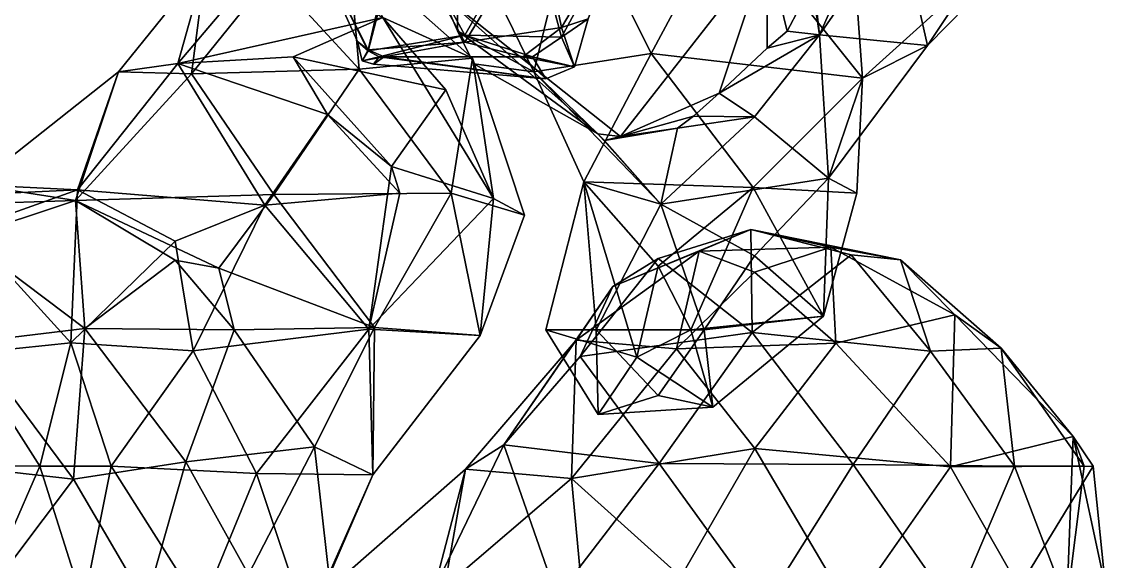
# Model space of a CAD drawing. Extents: x 290034 to 295698, y 4553723 to 4561693.
# Drawn here: x 294322.7 to 294464.1, y 4558912.3 to 4558982.8 of the extents above; entities that cross this region are included whole.
import ezdxf

# ---------------------------------------------------------------- set-up
doc = ezdxf.new("R2010")
doc.units = 0
doc.layers.add('Au_ppm_Pref_-_0_2', color=7, linetype='CONTINUOUS')

msp = doc.modelspace()

# ---------------------------------------------------------------- linework, layer by layer
at = {"layer": 'Au_ppm_Pref_-_0_2'}
for points in [[(294389.54, 4558976.22, 1924.01), (294395, 4558998.54, 1920.12), (294379.6, 4558996.65, 1924.19)], [(294404.85, 4558978.62, 1917.75), (294395, 4558998.54, 1920.12), (294389.54, 4558976.22, 1924.01)], [(294414.88, 4558997.36, 1917.39), (294395, 4558998.54, 1920.12), (294404.85, 4558978.62, 1917.75)], [(294404.85, 4558978.62, 1917.75), (294432.41, 4558975.4, 1918.29), (294414.88, 4558997.36, 1917.39)], [(294430.95, 4558995.72, 1913.44), (294414.88, 4558997.36, 1917.39), (294432.41, 4558975.4, 1918.29)], [(294359.38, 4558996.01, 1793.68), (294371.79, 4558996.01, 1797.81), (294367.95, 4558979.1, 1793.98)], [(294359.38, 4558996.01, 1793.68), (294367.95, 4558979.1, 1793.98), (294366.56, 4558980.16, 1793.68)], [(294359.38, 4558996.01, 1793.68), (294366.56, 4558980.16, 1793.68), (294367.95, 4558978.94, 1793.43)], [(294359.38, 4558996.01, 1793.68), (294367.95, 4558978.94, 1793.43), (294372.35, 4558996.01, 1789.81)], [(294380.55, 4558980.09, 1798.98), (294367.95, 4558979.1, 1793.98), (294371.79, 4558996.01, 1797.81)], [(294380.55, 4558980.99, 1788.67), (294372.35, 4558996.01, 1789.81), (294367.95, 4558978.94, 1793.43)], [(294390.28, 4558996.01, 1798.26), (294380.55, 4558980.09, 1798.98), (294371.79, 4558996.01, 1797.81)], [(294389.07, 4558996.01, 1789.66), (294372.35, 4558996.01, 1789.81), (294380.55, 4558980.99, 1788.67)], [(294379.6, 4558996.65, 1924.19), (294377.53, 4558986.31, 1929.1), (294379.59, 4558981.55, 1929)], [(294389.54, 4558976.22, 1924.01), (294379.6, 4558996.65, 1924.19), (294379.59, 4558981.55, 1929)], [(294393.15, 4558981.99, 1794.94), (294380.55, 4558980.09, 1798.98), (294390.28, 4558996.01, 1798.26)], [(294380.55, 4558980.99, 1788.67), (294393.15, 4558980.74, 1792.83), (294389.07, 4558996.01, 1789.66)], [(294401.41, 4558996.01, 1793.68), (294389.07, 4558996.01, 1789.66), (294393.15, 4558980.74, 1792.83)], [(294393.15, 4558981.99, 1794.94), (294390.28, 4558996.01, 1798.26), (294401.41, 4558996.01, 1793.68)], [(294393.15, 4558981.99, 1794.94), (294401.41, 4558996.01, 1793.68), (294396.65, 4558983.14, 1793.68)], [(294401.41, 4558996.01, 1793.68), (294393.15, 4558980.74, 1792.83), (294396.65, 4558983.14, 1793.68)], [(294433.44, 4558996.01, 1930.28), (294426.82, 4558981.04, 1929.22), (294426.04, 4558988.13, 1931.25)], [(294440.92, 4558979.67, 1923.5), (294426.82, 4558981.04, 1929.22), (294437.22, 4558996.01, 1927.3)], [(294433.44, 4558996.01, 1930.28), (294437.22, 4558996.01, 1927.3), (294426.82, 4558981.04, 1929.22)], [(294440.92, 4558979.67, 1923.5), (294437.22, 4558996.01, 1927.3), (294456.48, 4558995.53, 1924.28)], [(294430.95, 4558995.72, 1913.44), (294432.41, 4558975.4, 1918.29), (294446.51, 4558988.13, 1917.17)], [(294446.51, 4558988.13, 1917.17), (294440.92, 4558979.67, 1923.5), (294456.48, 4558995.53, 1924.28)], [(294346.74, 4558990.38, 1775.86), (294355.35, 4558991.79, 1780.39), (294343.11, 4558977.29, 1781.73)], [(294343.11, 4558977.29, 1781.73), (294355.35, 4558991.79, 1780.39), (294369.84, 4558983.29, 1781.71)], [(294365.37, 4558992.35, 1775.86), (294355.35, 4558988.97, 1772.27), (294366.75, 4558976.56, 1771.03)], [(294365.37, 4558992.35, 1775.86), (294381.56, 4558978.01, 1775.57), (294369.84, 4558983.29, 1781.71)], [(294365.37, 4558992.35, 1775.86), (294366.75, 4558976.56, 1771.03), (294381.56, 4558978.01, 1775.57)], [(294400.86, 4558967.79, 1930.23), (294377.53, 4558986.31, 1929.1), (294420, 4558992.28, 1931.19)], [(294413.74, 4558973.43, 1930.87), (294400.86, 4558967.79, 1930.23), (294420, 4558992.28, 1931.19)], [(294420, 4558979.3, 1931.18), (294413.74, 4558973.43, 1930.87), (294420, 4558992.28, 1931.19)], [(294422.61, 4558981.53, 1931.2), (294420, 4558979.3, 1931.18), (294420, 4558992.28, 1931.19)], [(294425.83, 4558987.65, 1931.23), (294422.61, 4558981.53, 1931.2), (294420, 4558992.28, 1931.19)], [(294335.36, 4558976.22, 1775.86), (294346.74, 4558990.38, 1775.86), (294343.11, 4558977.29, 1781.73)], [(294335.36, 4558976.22, 1775.86), (294344.87, 4558975.97, 1771.65), (294346.74, 4558990.38, 1775.86)], [(294344.87, 4558975.97, 1771.65), (294355.35, 4558988.97, 1772.27), (294346.74, 4558990.38, 1775.86)], [(294344.87, 4558975.97, 1771.65), (294366.75, 4558976.56, 1771.03), (294355.35, 4558988.97, 1772.27)], [(294426.82, 4558981.04, 1929.22), (294422.61, 4558981.53, 1931.2), (294425.83, 4558987.65, 1931.23)], [(294426.82, 4558981.04, 1929.22), (294425.83, 4558987.65, 1931.23), (294426.04, 4558988.13, 1931.25)], [(294446.51, 4558988.13, 1917.17), (294432.41, 4558975.4, 1918.29), (294440.92, 4558979.67, 1923.5)], [(294397.89, 4558968.14, 1929.96), (294379.59, 4558981.55, 1929), (294377.53, 4558986.31, 1929.1)], [(294397.89, 4558968.14, 1929.96), (294377.53, 4558986.31, 1929.1), (294400.86, 4558967.79, 1930.23)], [(294343.11, 4558977.29, 1781.73), (294369.84, 4558983.29, 1781.71), (294358.14, 4558978.19, 1786.42)], [(294369.84, 4558983.29, 1781.71), (294378.06, 4558973.87, 1785.12), (294358.14, 4558978.19, 1786.42)], [(294378.06, 4558973.87, 1785.12), (294369.84, 4558983.29, 1781.71), (294384.28, 4558959.7, 1782.44)], [(294381.56, 4558978.01, 1775.57), (294384.28, 4558959.7, 1782.44), (294369.84, 4558983.29, 1781.71)], [(294393.15, 4558981.99, 1794.94), (294388.09, 4558978.19, 1796.06), (294380.55, 4558980.09, 1798.98)], [(294393.15, 4558981.99, 1794.94), (294394.84, 4558976.85, 1793.64), (294388.09, 4558978.19, 1796.06)], [(294393.15, 4558981.99, 1794.94), (294396.65, 4558983.14, 1793.68), (294394.84, 4558976.85, 1793.64)], [(294396.65, 4558983.14, 1793.68), (294393.15, 4558980.74, 1792.83), (294394.84, 4558976.85, 1793.64)], [(294380.55, 4558980.99, 1788.67), (294367.95, 4558978.94, 1793.43), (294369.37, 4558978.19, 1793.01)], [(294380.55, 4558980.99, 1788.67), (294369.37, 4558978.19, 1793.01), (294389.37, 4558978.19, 1791.89)], [(294381.72, 4558977.25, 1928.94), (294379.59, 4558981.55, 1929), (294397.89, 4558968.14, 1929.96)], [(294381.72, 4558977.25, 1928.94), (294389.54, 4558976.22, 1924.01), (294379.59, 4558981.55, 1929)], [(294380.55, 4558980.99, 1788.67), (294389.37, 4558978.19, 1791.89), (294393.15, 4558980.74, 1792.83)], [(294393.15, 4558980.74, 1792.83), (294389.37, 4558978.19, 1791.89), (294394.84, 4558976.85, 1793.64)], [(294426.82, 4558981.04, 1929.22), (294413.74, 4558973.43, 1930.87), (294420, 4558979.3, 1931.18)], [(294418.35, 4558970.34, 1926.96), (294413.74, 4558973.43, 1930.87), (294426.82, 4558981.04, 1929.22)], [(294426.82, 4558981.04, 1929.22), (294427.99, 4558962.32, 1923.6), (294418.35, 4558970.34, 1926.96)], [(294426.82, 4558981.04, 1929.22), (294420, 4558979.3, 1931.18), (294422.61, 4558981.53, 1931.2)], [(294440.92, 4558979.67, 1923.5), (294427.99, 4558962.32, 1923.6), (294426.82, 4558981.04, 1929.22)], [(294366.56, 4558980.16, 1793.68), (294367.95, 4558979.1, 1793.98), (294367.16, 4558977.64, 1793.48)], [(294366.56, 4558980.16, 1793.68), (294367.16, 4558977.64, 1793.48), (294367.95, 4558978.94, 1793.43)], [(294370.04, 4558978.19, 1794.66), (294367.16, 4558977.64, 1793.48), (294367.95, 4558979.1, 1793.98)], [(294367.95, 4558978.94, 1793.43), (294367.16, 4558977.64, 1793.48), (294369.37, 4558978.19, 1793.01)], [(294380.55, 4558980.09, 1798.98), (294370.04, 4558978.19, 1794.66), (294367.95, 4558979.1, 1793.98)], [(294380.55, 4558980.09, 1798.98), (294388.09, 4558978.19, 1796.06), (294370.04, 4558978.19, 1794.66)], [(294440.92, 4558979.67, 1923.5), (294432.41, 4558975.4, 1918.29), (294427.99, 4558962.32, 1923.6)], [(294362.63, 4558970.66, 1781.8), (294343.11, 4558977.29, 1781.73), (294358.14, 4558978.19, 1786.42)], [(294378.06, 4558973.87, 1785.12), (294370.99, 4558963.87, 1785.14), (294358.14, 4558978.19, 1786.42)], [(294362.63, 4558970.66, 1781.8), (294358.14, 4558978.19, 1786.42), (294370.99, 4558963.87, 1785.14)], [(294366.75, 4558976.56, 1771.03), (294378.78, 4558960.37, 1770.76), (294381.56, 4558978.01, 1775.57)], [(294368.63, 4558977.23, 1793.68), (294367.16, 4558977.64, 1793.48), (294370.04, 4558978.19, 1794.66)], [(294368.63, 4558977.23, 1793.68), (294369.37, 4558978.19, 1793.01), (294367.16, 4558977.64, 1793.48)], [(294391.11, 4558975.3, 1793.68), (294368.63, 4558977.23, 1793.68), (294370.04, 4558978.19, 1794.66)], [(294391.11, 4558975.3, 1793.68), (294369.37, 4558978.19, 1793.01), (294368.63, 4558977.23, 1793.68)], [(294391.11, 4558975.3, 1793.68), (294389.37, 4558978.19, 1791.89), (294369.37, 4558978.19, 1793.01)], [(294391.11, 4558975.3, 1793.68), (294370.04, 4558978.19, 1794.66), (294388.09, 4558978.19, 1796.06)], [(294378.78, 4558960.37, 1770.76), (294388.34, 4558957.49, 1776.78), (294381.56, 4558978.01, 1775.57)], [(294388.34, 4558957.49, 1776.78), (294384.28, 4558959.7, 1782.44), (294381.56, 4558978.01, 1775.57)], [(294391.11, 4558975.3, 1793.68), (294388.09, 4558978.19, 1796.06), (294394.84, 4558976.85, 1793.64)], [(294391.11, 4558975.3, 1793.68), (294394.84, 4558976.85, 1793.64), (294389.37, 4558978.19, 1791.89)], [(294396.05, 4558961.85, 1919.05), (294404.85, 4558978.62, 1917.75), (294389.54, 4558976.22, 1924.01)], [(294418.17, 4558961.12, 1915.94), (294404.85, 4558978.62, 1917.75), (294396.05, 4558961.85, 1919.05)], [(294404.85, 4558978.62, 1917.75), (294418.17, 4558961.12, 1915.94), (294432.41, 4558975.4, 1918.29)], [(294335.36, 4558976.22, 1775.86), (294330.01, 4558960.82, 1782.38), (294316.69, 4558961.47, 1776.08)], [(294329.73, 4558959.42, 1770.02), (294335.36, 4558976.22, 1775.86), (294316.69, 4558961.47, 1776.08)], [(294335.36, 4558976.22, 1775.86), (294329.73, 4558959.42, 1770.02), (294344.87, 4558975.97, 1771.65)], [(294330.01, 4558960.82, 1782.38), (294335.36, 4558976.22, 1775.86), (294343.11, 4558977.29, 1781.73)], [(294343.11, 4558977.29, 1781.73), (294354.45, 4558958.82, 1780.88), (294330.01, 4558960.82, 1782.38)], [(294362.63, 4558970.66, 1781.8), (294354.45, 4558958.82, 1780.88), (294343.11, 4558977.29, 1781.73)], [(294344.87, 4558975.97, 1771.65), (294355.62, 4558960.2, 1772.36), (294366.75, 4558976.56, 1771.03)], [(294355.62, 4558960.2, 1772.36), (294378.78, 4558960.37, 1770.76), (294366.75, 4558976.56, 1771.03)], [(294389.54, 4558976.22, 1924.01), (294381.72, 4558977.25, 1928.94), (294397.89, 4558968.14, 1929.96)], [(294406.11, 4558958.93, 1924.73), (294389.54, 4558976.22, 1924.01), (294397.89, 4558968.14, 1929.96)], [(294396.05, 4558961.85, 1919.05), (294389.54, 4558976.22, 1924.01), (294406.11, 4558958.93, 1924.73)], [(294344.87, 4558975.97, 1771.65), (294329.73, 4558959.42, 1770.02), (294355.62, 4558960.2, 1772.36)], [(294418.17, 4558961.12, 1915.94), (294431.68, 4558960.37, 1918.4), (294432.41, 4558975.4, 1918.29)], [(294431.68, 4558960.37, 1918.4), (294427.99, 4558962.32, 1923.6), (294432.41, 4558975.4, 1918.29)], [(294378.06, 4558973.87, 1785.12), (294384.28, 4558959.7, 1782.44), (294370.99, 4558963.87, 1785.14)], [(294413.74, 4558973.43, 1930.87), (294410.36, 4558970.42, 1930.7), (294400.86, 4558967.79, 1930.23)], [(294418.35, 4558970.34, 1926.96), (294410.36, 4558970.42, 1930.7), (294413.74, 4558973.43, 1930.87)], [(294354.45, 4558958.82, 1780.88), (294362.63, 4558970.66, 1781.8), (294372.05, 4558960.37, 1781.8)], [(294372.05, 4558960.37, 1781.8), (294362.63, 4558970.66, 1781.8), (294370.99, 4558963.87, 1785.14)], [(294410.36, 4558970.42, 1930.7), (294408.27, 4558968.88, 1930.6), (294400.86, 4558967.79, 1930.23)], [(294418.35, 4558970.34, 1926.96), (294406.11, 4558958.93, 1924.73), (294408.27, 4558968.88, 1930.6)], [(294427.99, 4558962.32, 1923.6), (294406.11, 4558958.93, 1924.73), (294418.35, 4558970.34, 1926.96)], [(294410.36, 4558970.42, 1930.7), (294418.35, 4558970.34, 1926.96), (294408.27, 4558968.88, 1930.6)], [(294398.75, 4558967.25, 1929.99), (294397.89, 4558968.14, 1929.96), (294400.86, 4558967.79, 1930.23)], [(294398.75, 4558967.25, 1929.99), (294406.11, 4558958.93, 1924.73), (294397.89, 4558968.14, 1929.96)], [(294408.27, 4558968.88, 1930.6), (294398.75, 4558967.25, 1929.99), (294400.86, 4558967.79, 1930.23)], [(294406.11, 4558958.93, 1924.73), (294398.75, 4558967.25, 1929.99), (294408.27, 4558968.88, 1930.6)], [(294372.05, 4558960.37, 1781.8), (294370.99, 4558963.87, 1785.14), (294368, 4558942.61, 1782.38)], [(294384.28, 4558959.7, 1782.44), (294368, 4558942.61, 1782.38), (294370.99, 4558963.87, 1785.14)], [(294418.35, 4558952.19, 1921.13), (294406.11, 4558958.93, 1924.73), (294427.99, 4558962.32, 1923.6)], [(294418.35, 4558952.19, 1921.13), (294427.99, 4558962.32, 1923.6), (294427.33, 4558944.33, 1918.4)], [(294431.68, 4558960.37, 1918.4), (294427.33, 4558944.33, 1918.4), (294427.99, 4558962.32, 1923.6)], [(294316.69, 4558961.47, 1776.08), (294302.68, 4558958.57, 1770.22), (294329.73, 4558959.42, 1770.02)], [(294304.15, 4558959.61, 1781.64), (294316.69, 4558961.47, 1776.08), (294330.01, 4558960.82, 1782.38)], [(294304.15, 4558959.61, 1781.64), (294330.01, 4558960.82, 1782.38), (294315.63, 4558955.67, 1787.08)], [(294329.16, 4558940.84, 1786.72), (294315.63, 4558955.67, 1787.08), (294330.01, 4558960.82, 1782.38)], [(294329.16, 4558940.84, 1786.72), (294330.01, 4558960.82, 1782.38), (294342.76, 4558954.13, 1785.65)], [(294342.76, 4558954.13, 1785.65), (294330.01, 4558960.82, 1782.38), (294354.45, 4558958.82, 1780.88)], [(294396.05, 4558961.85, 1919.05), (294397.67, 4558942.56, 1922.21), (294391.11, 4558942.56, 1918.4)], [(294396.05, 4558961.85, 1919.05), (294391.11, 4558942.56, 1918.4), (294403, 4558938.98, 1915.91)], [(294396.05, 4558961.85, 1919.05), (294406.11, 4558958.93, 1924.73), (294397.67, 4558942.56, 1922.21)], [(294396.05, 4558961.85, 1919.05), (294403, 4558938.98, 1915.91), (294405.75, 4558950.86, 1915.64)], [(294396.05, 4558961.85, 1919.05), (294405.75, 4558950.86, 1915.64), (294418.17, 4558961.12, 1915.94)], [(294405.75, 4558950.86, 1915.64), (294410.04, 4558942.56, 1916.38), (294418.17, 4558961.12, 1915.94)], [(294427.33, 4558944.33, 1918.4), (294418.17, 4558961.12, 1915.94), (294410.04, 4558942.56, 1916.38)], [(294427.33, 4558944.33, 1918.4), (294431.68, 4558960.37, 1918.4), (294418.17, 4558961.12, 1915.94)], [(294302.68, 4558958.57, 1770.22), (294315.17, 4558954.58, 1764.79), (294329.73, 4558959.42, 1770.02)], [(294315.17, 4558954.58, 1764.79), (294330.99, 4558942.7, 1763.1), (294329.73, 4558959.42, 1770.02)], [(294348.45, 4558950.61, 1769.92), (294355.62, 4558960.2, 1772.36), (294329.73, 4558959.42, 1770.02)], [(294329.73, 4558959.42, 1770.02), (294330.99, 4558942.7, 1763.1), (294342.76, 4558951.65, 1766.89)], [(294342.76, 4558951.65, 1766.89), (294348.45, 4558950.61, 1769.92), (294329.73, 4558959.42, 1770.02)], [(294348.45, 4558950.61, 1769.92), (294368.77, 4558942.86, 1769.62), (294355.62, 4558960.2, 1772.36)], [(294354.45, 4558958.82, 1780.88), (294372.05, 4558960.37, 1781.8), (294368, 4558942.61, 1782.38)], [(294355.62, 4558960.2, 1772.36), (294368.77, 4558942.86, 1769.62), (294378.78, 4558960.37, 1770.76)], [(294382.56, 4558941.79, 1775.54), (294368, 4558942.61, 1782.38), (294384.28, 4558959.7, 1782.44)], [(294378.78, 4558960.37, 1770.76), (294368.77, 4558942.86, 1769.62), (294382.56, 4558941.79, 1775.54)], [(294388.34, 4558957.49, 1776.78), (294378.78, 4558960.37, 1770.76), (294382.56, 4558941.79, 1775.54)], [(294388.34, 4558957.49, 1776.78), (294382.56, 4558941.79, 1775.54), (294384.28, 4558959.7, 1782.44)], [(294354.45, 4558958.82, 1780.88), (294345.12, 4558939.81, 1783.83), (294342.76, 4558954.13, 1785.65)], [(294354.45, 4558958.82, 1780.88), (294368, 4558942.61, 1782.38), (294345.12, 4558939.81, 1783.83)], [(294411.77, 4558942.56, 1921.24), (294397.67, 4558942.56, 1922.21), (294406.11, 4558958.93, 1924.73)], [(294406.11, 4558958.93, 1924.73), (294418.35, 4558952.19, 1921.13), (294411.77, 4558942.56, 1921.24)], [(294329.16, 4558940.84, 1786.72), (294315.69, 4558939.46, 1791.77), (294315.63, 4558955.67, 1787.08)], [(294417.87, 4558955.64, 1812.01), (294411.1, 4558952.81, 1817.43), (294399.85, 4558948.19, 1812.47)], [(294417.87, 4558955.64, 1812.01), (294399.85, 4558948.19, 1812.47), (294405.75, 4558951.87, 1808.39)], [(294418.01, 4558942.2, 1806.34), (294417.87, 4558955.64, 1812.01), (294405.75, 4558951.87, 1808.39)], [(294428.27, 4558953.35, 1816.35), (294411.1, 4558952.81, 1817.43), (294417.87, 4558955.64, 1812.01)], [(294428.27, 4558953.35, 1816.35), (294417.87, 4558955.64, 1812.01), (294437.38, 4558951.66, 1811.49)], [(294417.87, 4558955.64, 1812.01), (294418.01, 4558942.2, 1806.34), (294430.95, 4558952.34, 1808.23)], [(294437.38, 4558951.66, 1811.49), (294417.87, 4558955.64, 1812.01), (294430.95, 4558952.34, 1808.23)], [(294315.17, 4558954.58, 1764.79), (294316.19, 4558940.94, 1759.23), (294330.99, 4558942.7, 1763.1)], [(294329.16, 4558940.84, 1786.72), (294342.76, 4558954.13, 1785.65), (294345.12, 4558939.81, 1783.83)], [(294408.16, 4558940.07, 1821.41), (294395.07, 4558941.2, 1816.83), (294411.1, 4558952.81, 1817.43)], [(294399.85, 4558948.19, 1812.47), (294411.1, 4558952.81, 1817.43), (294395.07, 4558941.2, 1816.83)], [(294408.16, 4558940.07, 1821.41), (294411.1, 4558952.81, 1817.43), (294418.35, 4558950.06, 1819.94)], [(294411.1, 4558952.81, 1817.43), (294428.27, 4558953.35, 1816.35), (294418.35, 4558950.06, 1819.94)], [(294411.77, 4558942.56, 1921.24), (294418.35, 4558952.19, 1921.13), (294427.33, 4558944.33, 1918.4)], [(294430.95, 4558952.34, 1808.23), (294418.01, 4558942.2, 1806.34), (294441.27, 4558939.74, 1807.57)], [(294428.27, 4558953.35, 1816.35), (294428.92, 4558940.81, 1821.83), (294418.35, 4558950.06, 1819.94)], [(294428.27, 4558953.35, 1816.35), (294444.47, 4558944.49, 1817.63), (294428.92, 4558940.81, 1821.83)], [(294437.38, 4558951.66, 1811.49), (294444.47, 4558944.49, 1817.63), (294428.27, 4558953.35, 1816.35)], [(294437.38, 4558951.66, 1811.49), (294430.95, 4558952.34, 1808.23), (294441.27, 4558939.74, 1807.57)], [(294342.76, 4558951.65, 1766.89), (294330.99, 4558942.7, 1763.1), (294350.46, 4558942.56, 1766.29)], [(294342.76, 4558951.65, 1766.89), (294350.46, 4558942.56, 1766.29), (294348.45, 4558950.61, 1769.92)], [(294395.6, 4558939.06, 1807.87), (294418.01, 4558942.2, 1806.34), (294405.75, 4558951.87, 1808.39)], [(294395.6, 4558939.06, 1807.87), (294405.75, 4558951.87, 1808.39), (294399.85, 4558948.19, 1812.47)], [(294405.75, 4558950.86, 1915.64), (294403, 4558938.98, 1915.91), (294410.04, 4558942.56, 1916.38)], [(294450.53, 4558940.16, 1811.49), (294444.47, 4558944.49, 1817.63), (294437.38, 4558951.66, 1811.49)], [(294450.53, 4558940.16, 1811.49), (294437.38, 4558951.66, 1811.49), (294441.27, 4558939.74, 1807.57)], [(294348.45, 4558950.61, 1769.92), (294350.46, 4558942.56, 1766.29), (294368.77, 4558942.86, 1769.62)], [(294408.16, 4558940.07, 1821.41), (294418.35, 4558950.06, 1819.94), (294428.92, 4558940.81, 1821.83)], [(294395.6, 4558939.06, 1807.87), (294399.85, 4558948.19, 1812.47), (294385.61, 4558927.54, 1810.52)], [(294385.61, 4558927.54, 1810.52), (294399.85, 4558948.19, 1812.47), (294395.07, 4558941.2, 1816.83)], [(294412.91, 4558932.43, 1918.4), (294427.33, 4558944.33, 1918.4), (294410.04, 4558942.56, 1916.38)], [(294411.77, 4558942.56, 1921.24), (294427.33, 4558944.33, 1918.4), (294412.91, 4558932.43, 1918.4)], [(294444.47, 4558944.49, 1817.63), (294443.89, 4558924.67, 1823.43), (294428.92, 4558940.81, 1821.83)], [(294444.47, 4558944.49, 1817.63), (294459.9, 4558928.61, 1816.81), (294443.89, 4558924.67, 1823.43)], [(294444.47, 4558944.49, 1817.63), (294450.53, 4558940.16, 1811.49), (294459.9, 4558928.61, 1816.81)], [(294316.19, 4558940.94, 1759.23), (294329.47, 4558923.03, 1758.93), (294330.99, 4558942.7, 1763.1)], [(294329.47, 4558923.03, 1758.93), (294344.13, 4558925.32, 1762.71), (294330.99, 4558942.7, 1763.1)], [(294330.99, 4558942.7, 1763.1), (294344.13, 4558925.32, 1762.71), (294350.46, 4558942.56, 1766.29)], [(294350.46, 4558942.56, 1766.29), (294344.13, 4558925.32, 1762.71), (294360.92, 4558927.25, 1768.29)], [(294345.12, 4558939.81, 1783.83), (294368, 4558942.61, 1782.38), (294353.38, 4558923.77, 1781.11)], [(294350.46, 4558942.56, 1766.29), (294360.92, 4558927.25, 1768.29), (294368.77, 4558942.86, 1769.62)], [(294353.38, 4558923.77, 1781.11), (294368, 4558942.61, 1782.38), (294368.55, 4558923.63, 1775.99)], [(294360.92, 4558927.25, 1768.29), (294368.55, 4558923.63, 1775.99), (294368.77, 4558942.86, 1769.62)], [(294382.56, 4558941.79, 1775.54), (294368.55, 4558923.63, 1775.99), (294368, 4558942.61, 1782.38)], [(294368.77, 4558942.86, 1769.62), (294368.55, 4558923.63, 1775.99), (294382.56, 4558941.79, 1775.54)], [(294397.67, 4558942.56, 1922.21), (294397.93, 4558931.49, 1918.4), (294391.11, 4558942.56, 1918.4)], [(294391.11, 4558942.56, 1918.4), (294397.93, 4558931.49, 1918.4), (294403, 4558938.98, 1915.91)], [(294395.6, 4558939.06, 1807.87), (294405.88, 4558925.08, 1805.45), (294418.01, 4558942.2, 1806.34)], [(294411.77, 4558942.56, 1921.24), (294405.75, 4558933.99, 1921.26), (294397.67, 4558942.56, 1922.21)], [(294397.67, 4558942.56, 1922.21), (294405.75, 4558933.99, 1921.26), (294397.93, 4558931.49, 1918.4)], [(294412.91, 4558932.43, 1918.4), (294410.04, 4558942.56, 1916.38), (294403, 4558938.98, 1915.91)], [(294411.77, 4558942.56, 1921.24), (294412.91, 4558932.43, 1918.4), (294405.75, 4558933.99, 1921.26)], [(294431.2, 4558924.98, 1806.54), (294418.01, 4558942.2, 1806.34), (294405.88, 4558925.08, 1805.45)], [(294431.2, 4558924.98, 1806.54), (294441.27, 4558939.74, 1807.57), (294418.01, 4558942.2, 1806.34)], [(294316.19, 4558940.94, 1759.23), (294305.17, 4558925.77, 1757.59), (294329.47, 4558923.03, 1758.93)], [(294329.16, 4558940.84, 1786.72), (294325.08, 4558924.74, 1791.28), (294315.69, 4558939.46, 1791.77)], [(294329.16, 4558940.84, 1786.72), (294334.4, 4558924.74, 1786.58), (294325.08, 4558924.74, 1791.28)], [(294329.16, 4558940.84, 1786.72), (294345.12, 4558939.81, 1783.83), (294334.4, 4558924.74, 1786.58)], [(294394.47, 4558923.13, 1823.18), (294380.63, 4558924.36, 1817.41), (294395.07, 4558941.2, 1816.83)], [(294385.61, 4558927.54, 1810.52), (294395.07, 4558941.2, 1816.83), (294380.63, 4558924.36, 1817.41)], [(294408.16, 4558940.07, 1821.41), (294394.47, 4558923.13, 1823.18), (294395.07, 4558941.2, 1816.83)], [(294428.92, 4558940.81, 1821.83), (294418.36, 4558927.06, 1824.28), (294408.16, 4558940.07, 1821.41)], [(294418.36, 4558927.06, 1824.28), (294428.92, 4558940.81, 1821.83), (294443.89, 4558924.67, 1823.43)], [(294305.19, 4558924.89, 1793.29), (294315.69, 4558939.46, 1791.77), (294325.08, 4558924.74, 1791.28)], [(294334.4, 4558924.74, 1786.58), (294345.12, 4558939.81, 1783.83), (294353.38, 4558923.77, 1781.11)], [(294408.16, 4558940.07, 1821.41), (294418.36, 4558927.06, 1824.28), (294394.47, 4558923.13, 1823.18)], [(294431.2, 4558924.98, 1806.54), (294452.25, 4558924.74, 1807.39), (294441.27, 4558939.74, 1807.57)], [(294450.53, 4558940.16, 1811.49), (294441.27, 4558939.74, 1807.57), (294452.25, 4558924.74, 1807.39)], [(294461.33, 4558924.74, 1811.49), (294459.9, 4558928.61, 1816.81), (294450.53, 4558940.16, 1811.49)], [(294461.33, 4558924.74, 1811.49), (294450.53, 4558940.16, 1811.49), (294452.25, 4558924.74, 1807.39)], [(294385.61, 4558927.54, 1810.52), (294405.88, 4558925.08, 1805.45), (294395.6, 4558939.06, 1807.87)], [(294397.93, 4558931.49, 1918.4), (294412.91, 4558932.43, 1918.4), (294403, 4558938.98, 1915.91)], [(294412.91, 4558932.43, 1918.4), (294397.93, 4558931.49, 1918.4), (294405.75, 4558933.99, 1921.26)], [(294462.52, 4558924.74, 1820.44), (294443.89, 4558924.67, 1823.43), (294459.9, 4558928.61, 1816.81)], [(294464.1, 4558908.97, 1816.57), (294459.9, 4558928.61, 1816.81), (294459.07, 4558906.8, 1810.62)], [(294459.9, 4558928.61, 1816.81), (294461.33, 4558924.74, 1811.49), (294459.07, 4558906.8, 1810.62)], [(294459.9, 4558928.61, 1816.81), (294464.1, 4558908.97, 1816.57), (294462.52, 4558924.74, 1820.44)], [(294352.31, 4558910.61, 1764.76), (294360.92, 4558927.25, 1768.29), (294344.13, 4558925.32, 1762.71)], [(294362.79, 4558910.64, 1769.92), (294360.92, 4558927.25, 1768.29), (294352.31, 4558910.61, 1764.76)], [(294360.92, 4558927.25, 1768.29), (294362.79, 4558910.64, 1769.92), (294368.55, 4558923.63, 1775.99)], [(294385.61, 4558927.54, 1810.52), (294376.52, 4558908.71, 1810.09), (294392.56, 4558907.69, 1807.11)], [(294376.52, 4558908.71, 1810.09), (294385.61, 4558927.54, 1810.52), (294380.63, 4558924.36, 1817.41)], [(294392.56, 4558907.69, 1807.11), (294405.88, 4558925.08, 1805.45), (294385.61, 4558927.54, 1810.52)], [(294394.47, 4558923.13, 1823.18), (294418.36, 4558927.06, 1824.28), (294408.74, 4558910.31, 1825.91)], [(294418.36, 4558927.06, 1824.28), (294430.82, 4558905.93, 1825.27), (294408.74, 4558910.31, 1825.91)], [(294443.89, 4558924.67, 1823.43), (294430.82, 4558905.93, 1825.27), (294418.36, 4558927.06, 1824.28)], [(294329.47, 4558923.03, 1758.93), (294305.17, 4558925.77, 1757.59), (294317.44, 4558907.1, 1758.07)], [(294338.92, 4558906.92, 1759.85), (294344.13, 4558925.32, 1762.71), (294329.47, 4558923.03, 1758.93)], [(294352.31, 4558910.61, 1764.76), (294344.13, 4558925.32, 1762.71), (294338.92, 4558906.92, 1759.85)], [(294305.19, 4558924.89, 1793.29), (294325.08, 4558924.74, 1791.28), (294316.95, 4558906.11, 1792.04)], [(294316.95, 4558906.11, 1792.04), (294325.08, 4558924.74, 1791.28), (294330.81, 4558906.74, 1788.17)], [(294334.4, 4558924.74, 1786.58), (294330.81, 4558906.74, 1788.17), (294325.08, 4558924.74, 1791.28)], [(294334.4, 4558924.74, 1786.58), (294346.13, 4558906.22, 1783.24), (294330.81, 4558906.74, 1788.17)], [(294346.13, 4558906.22, 1783.24), (294334.4, 4558924.74, 1786.58), (294353.38, 4558923.77, 1781.11)], [(294380.63, 4558924.36, 1817.41), (294377.87, 4558908.95, 1824.51), (294364.14, 4558909.89, 1817.43)], [(294380.63, 4558924.36, 1817.41), (294364.14, 4558909.89, 1817.43), (294376.52, 4558908.71, 1810.09)], [(294394.47, 4558923.13, 1823.18), (294377.87, 4558908.95, 1824.51), (294380.63, 4558924.36, 1817.41)], [(294405.88, 4558925.08, 1805.45), (294392.56, 4558907.69, 1807.11), (294419.52, 4558906.28, 1805.25)], [(294419.52, 4558906.28, 1805.25), (294431.2, 4558924.98, 1806.54), (294405.88, 4558925.08, 1805.45)], [(294431.2, 4558924.98, 1806.54), (294419.52, 4558906.28, 1805.25), (294444.34, 4558906.09, 1806.69)], [(294452.87, 4558908.92, 1822.39), (294430.82, 4558905.93, 1825.27), (294443.89, 4558924.67, 1823.43)], [(294431.2, 4558924.98, 1806.54), (294444.34, 4558906.09, 1806.69), (294452.25, 4558924.74, 1807.39)], [(294452.87, 4558908.92, 1822.39), (294443.89, 4558924.67, 1823.43), (294462.52, 4558924.74, 1820.44)], [(294444.34, 4558906.09, 1806.69), (294459.07, 4558906.8, 1810.62), (294452.25, 4558924.74, 1807.39)], [(294461.33, 4558924.74, 1811.49), (294452.25, 4558924.74, 1807.39), (294459.07, 4558906.8, 1810.62)], [(294452.87, 4558908.92, 1822.39), (294462.52, 4558924.74, 1820.44), (294464.1, 4558908.97, 1816.57)], [(294317.44, 4558907.1, 1758.07), (294338.92, 4558906.92, 1759.85), (294329.47, 4558923.03, 1758.93)], [(294353.38, 4558923.77, 1781.11), (294360, 4558903.84, 1776.19), (294346.13, 4558906.22, 1783.24)], [(294353.38, 4558923.77, 1781.11), (294368.55, 4558923.63, 1775.99), (294360, 4558903.84, 1776.19)], [(294362.79, 4558910.64, 1769.92), (294360, 4558903.84, 1776.19), (294368.55, 4558923.63, 1775.99)], [(294394.47, 4558923.13, 1823.18), (294396.18, 4558904.38, 1827.04), (294377.87, 4558908.95, 1824.51)], [(294394.47, 4558923.13, 1823.18), (294408.74, 4558910.31, 1825.91), (294396.18, 4558904.38, 1827.04)]]:
    msp.add_3dface(points, dxfattribs=at)

doc.saveas('drawing.dxf')
